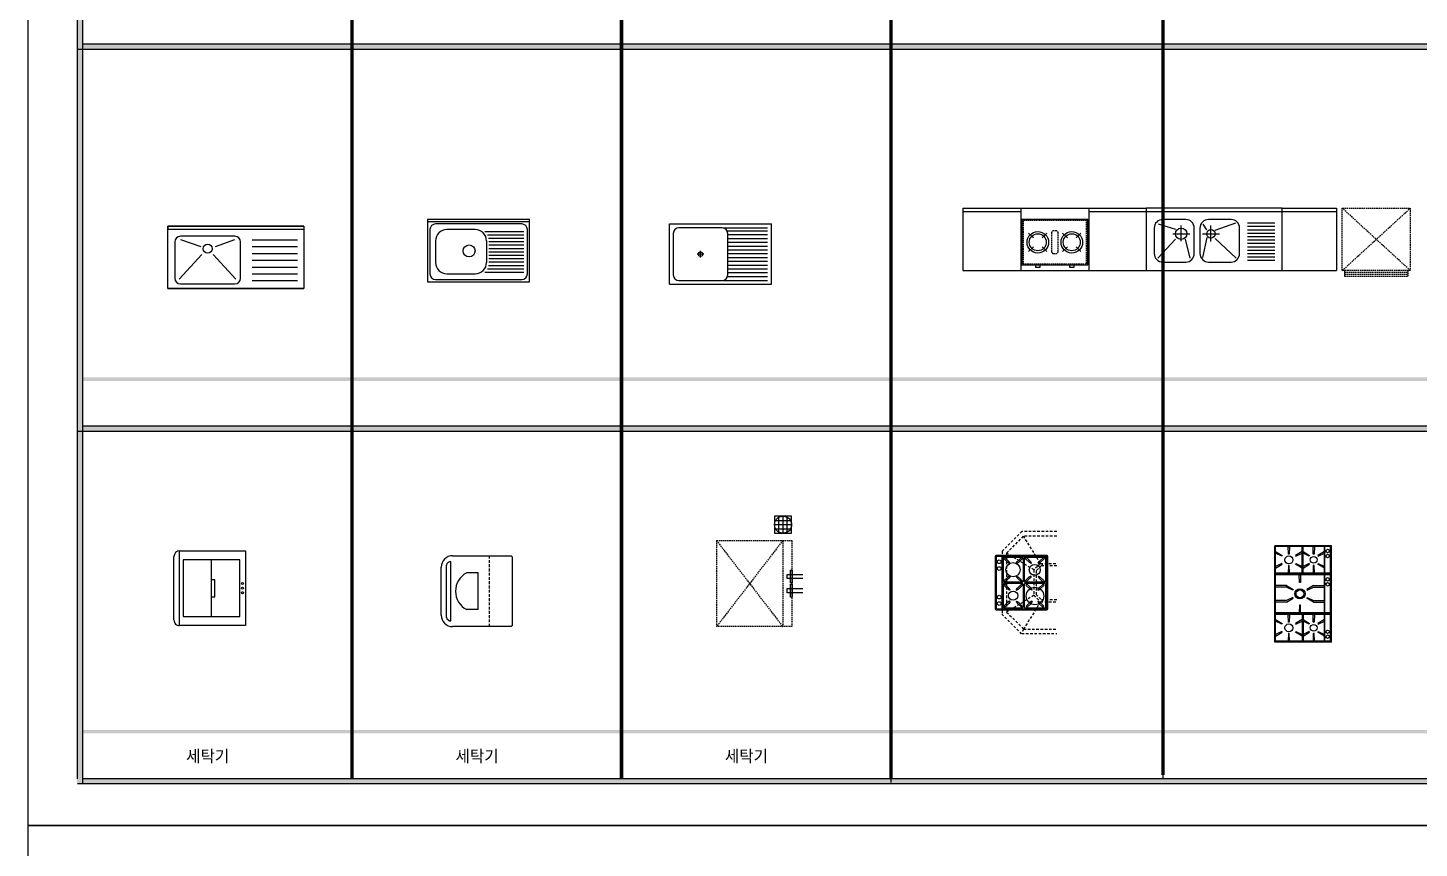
# Model space of a CAD drawing. Extents: x 0 to 79700, y -68 to 28499.
# Drawn here: x 0 to 12277, y 14048 to 21289 of the extents above; entities that cross this region are included whole.
import ezdxf

# ---------------------------------------------------------------- set-up
doc = ezdxf.new("R2010")
doc.units = 0
doc.header["$LTSCALE"] = 50
doc.header["$MEASUREMENT"] = 0
for name, pattern in [('DASHED', [0.75, 0.5, -0.25]), ('HD', [2.5, 1.5, -1]), ('HIDDEN', [0.375, 0.25, -0.125])]:
    doc.linetypes.add(name, pattern=pattern)
doc.layers.get('0').update_dxf_attribs({"linetype": 'CONTINUOUS'})
for name, color, linetype in [('1', 1, 'CONTINUOUS'), ('ELE-W', 7, 'CONTINUOUS'), ('FUR', 4, 'CONTINUOUS'), ('HAT', 11, 'CONTINUOUS'), ('HT', 9, 'CONTINUOUS'), ('SHT', 7, 'CONTINUOUS'), ('TEX', 3, 'CONTINUOUS'), ('TEXT1', 3, 'CONTINUOUS')]:
    doc.layers.add(name, color=color, linetype=linetype)
doc.styles.add('HS2', font='architxt.shx', dxfattribs={"bigfont": 'ghs.shx'})

# ---------------------------------------------------------------- blocks, each defined once
blk = doc.blocks.new('SINK3')
at = {"layer": 'FUR'}
for p, q in [((1200, 0), (0, 0)), ((0, 0), (0, -31)), ((1200, -31), (0, -31)), ((590, -90), (110, -90)), ((110, -120), (290, -180)), ((420, -180), (590, -120)), ((60, -140), (60, -460)), ((640, -460), (640, -140)), ((300, -250), (100, -470)), ((600, -470), (400, -250)), ((0, -550), (300, -550)), ((110, -510), (590, -510)), ((300, -550), (600, -550)), ((600, -550), (900, -550)), ((900, -550), (1200, -550))]:
    blk.add_line(p, q, dxfattribs=at)
for points in [[(1200, 0), (1200, -550), (0, -550), (0, 0)], [(0, 0), (1200, 0)], [(744, -122), (1144, -122)], [(744, -182), (1144, -182)], [(744, -242), (1144, -242)], [(744, -302), (1144, -302)], [(744, -362), (1144, -362)], [(744, -422), (1144, -422)], [(744, -482), (1144, -482)]]:
    blk.add_lwpolyline(points, dxfattribs=at)
blk.add_circle((350, -200), 40, dxfattribs=at)
for centre, start, end in [((110, -140), 90, 180), ((590, -140), 360, 90), ((110, -460), 180, 270), ((590, -460), 270, 0)]:
    blk.add_arc(centre, 50, start, end, dxfattribs=at)
blk = doc.blocks.new('SINK2')
at = {"layer": 'FUR'}
for p, q in [((900, 0), (0, 0)), ((0, 0), (0, -550)), ((900, -20), (0, -20)), ((20, -90), (20, -480)), ((830, -40), (70, -40)), ((420, -90), (170, -90)), ((505, -105), (850, -105)), ((880, -480), (880, -90)), ((900, -550), (900, 0)), ((70, -190), (70, -380)), ((520, -190), (520, -380)), ((527, -135), (850, -135)), ((537, -165), (850, -165)), ((540, -195), (850, -195)), ((540, -225), (850, -225)), ((540, -255), (850, -255)), ((540, -285), (850, -285)), ((540, -315), (850, -315)), ((540, -345), (850, -345)), ((170, -480), (420, -480)), ((505, -465), (850, -465)), ((527, -435), (850, -435)), ((537, -405), (850, -405)), ((540, -375), (850, -375)), ((0, -550), (900, -550)), ((70, -530), (830, -530))]:
    blk.add_line(p, q, dxfattribs=at)
blk.add_circle((366, -278), 53.2, dxfattribs=at)
for centre, radius, start, end in [((70, -90), 50, 90, 180), ((170, -190), 100, 90, 180), ((420, -190), 100, 0, 90), ((830, -90), 50, 360, 90), ((70, -480), 50, 180, 270), ((170, -380), 100, 180, 270), ((420, -380), 100, 270, 0), ((830, -480), 50, 270, 360)]:
    blk.add_arc(centre, radius, start, end, dxfattribs=at)
blk = doc.blocks.new('SINK1')
at = {"layer": 'FUR'}
for p, q in [((0, 0), (900, 0)), ((0, -533), (0, 0)), ((900, -533), (900, 0)), ((33, -83), (33, -450)), ((464, -33), (83, -33)), ((473, -34), (864, -34)), ((864, -63), (510, -63)), ((514, -450), (514, -83)), ((864, -97), (514, -97)), ((274, -297), (274, -237)), ((864, -130), (514, -130)), ((864, -164), (514, -164)), ((864, -198), (514, -198)), ((864, -231), (514, -231)), ((304, -267), (244, -267)), ((864, -265), (514, -265)), ((864, -299), (514, -299)), ((864, -332), (514, -332)), ((864, -366), (514, -366)), ((864, -467), (511, -467)), ((864, -400), (514, -400)), ((864, -433), (514, -433)), ((0, -533), (900, -533)), ((83, -500), (464, -500)), ((473, -499), (864, -499))]:
    blk.add_line(p, q, dxfattribs=at)
blk.add_circle((274, -267), 19.9, dxfattribs=at)
for centre, start, end in [((83, -83), 90, 180), ((464, -83), 0, 90), ((83, -450), 180, 270), ((464, -450), 270, 0)]:
    blk.add_arc(centre, 50, start, end, dxfattribs=at)
blk = doc.blocks.new('KIT1')
at = {"layer": 'FUR'}
for p, q in [((0, 0), (1620, 0)), ((0, 0), (0, -550)), ((513, 0), (513, -550)), ((1113, 0), (1113, -550)), ((2820, 0), (3300, 0)), ((3300, 0), (3300, -550)), ((0, -30), (513, -30)), ((1113, -30), (1620, -30)), ((1620, -30), (2820, -30)), ((2820, -30), (3300, -30)), ((582, -220), (624, -262)), ((702, -262), (744, -220)), ((882, -220), (924, -262)), ((1002, -262), (1044, -220)), ((1880, -187), (1727, -140)), ((1854, -225), (2004, -225)), ((1928, -292), (1928, -153)), ((2117, -226), (2267, -226)), ((2154, -190), (2121, -140)), ((2191, -293), (2191, -154)), ((2227, -193), (2411, -130)), ((2514, -130), (2755, -130)), ((2514, -160), (2755, -160)), ((2514, -190), (2755, -190)), ((2514, -220), (2755, -220)), ((582, -382), (624, -340)), ((702, -340), (744, -382)), ((882, -382), (924, -340)), ((1002, -340), (1044, -382)), ((1723, -441), (1877, -274)), ((2007, -441), (1967, -274)), ((2154, -260), (2117, -434)), ((2227, -267), (2414, -441)), ((2514, -250), (2755, -250)), ((2514, -280), (2755, -280)), ((2514, -310), (2755, -310)), ((2514, -340), (2755, -340)), ((2514, -370), (2755, -370)), ((2514, -400), (2755, -400)), ((2514, -430), (2755, -430)), ((2514, -460), (2755, -460)), ((0, -550), (1620, -550)), ((2820, -550), (3300, -550))]:
    blk.add_line(p, q, dxfattribs=at)
at = {"layer": 'FUR', "linetype": 'HIDDEN'}
for p, q in [((3350, -550), (3950, 0)), ((3950, -550), (3350, 0)), ((3370, -566), (3930, -566)), ((3370, -583), (3930, -583))]:
    blk.add_line(p, q, dxfattribs=at)
at = {"layer": 'FUR'}
for points in [[(1620, -550), (2820, -550), (2820, 0), (1620, 0)], [(523, -100), (523, -500), (1103, -500), (1103, -100)]]:
    blk.add_lwpolyline(points, close=True, dxfattribs=at)
at = {"layer": 'FUR', "linetype": 'HIDDEN'}
for points in [[(3350, -550), (3350, 0), (3950, 0), (3950, -550)], [(533, -110), (533, -490), (1093, -490), (1093, -110)]]:
    blk.add_lwpolyline(points, close=True, dxfattribs=at)
at = {"layer": 'FUR'}
for points in [[(1690, -175), (1690, -400, 0.414214), (1765, -475), (1969, -475, 0.414214), (2044, -400), (2044, -175, 0.414214), (1969, -100), (1765, -100, 0.414214)], [(2094, -175), (2094, -400, 0.414214), (2169, -475), (2369, -475, 0.414214), (2444, -400), (2444, -175, 0.414214), (2369, -100), (2169, -100, 0.414214)]]:
    blk.add_lwpolyline(points, format="xyb", close=True, dxfattribs=at)
at = {"layer": 'FUR', "linetype": 'HIDDEN'}
blk.add_lwpolyline([(783, -220), (783, -380, 0.414214), (803, -400), (823, -400, 0.414214), (843, -380), (843, -220, 0.414214), (823, -200), (803, -200, 0.414214)], format="xyb", close=True, dxfattribs=at)
at = {"layer": 'FUR'}
for points in [[(643, -500), (643, -520), (683, -520), (683, -499)], [(943, -500), (943, -520), (983, -520), (983, -499)]]:
    blk.add_lwpolyline(points, dxfattribs=at)
at = {"layer": 'FUR', "linetype": 'HIDDEN'}
blk.add_lwpolyline([(3370, -550), (3370, -600), (3930, -600), (3930, -550)], dxfattribs=at)
at = {"layer": 'FUR'}
for centre, radius in [((663, -301), 95), ((663, -301), 75), ((963, -301), 95), ((963, -301), 75), ((1928, -225), 50), ((2191, -226), 37.5)]:
    blk.add_circle(centre, radius, dxfattribs=at)
blk = doc.blocks.new('FSWM')
at = {"color": 7, "linetype": 'Continuous', "ltscale": 500}
for p, q in [((-330, 550), (330, 550)), ((-330, -30), (-330, 550)), ((250, 500), (-250, 500)), ((-250, 500), (-250, 0)), ((250, 0), (250, 500)), ((330, 550), (330, -30)), ((250, 250), (-250, 250)), ((75, 280), (-75, 280)), ((-75, 280), (-75, 250)), ((75, 250), (75, 280)), ((-250, 0), (250, 0)), ((330, -30), (-330, -30)), ((280, -80), (-280, -80))]:
    blk.add_line(p, q, dxfattribs=at)
for centre in [(-43, 524), (-2, 524), (39, 524)]:
    blk.add_circle(centre, 8.65, dxfattribs=at)
for centre, start, end in [((-280, -30), 180, 270), ((280, -30), 270, 360)]:
    blk.add_arc(centre, 50, start, end, dxfattribs=at)
blk = doc.blocks.new('WM-P')
at = {"layer": '1'}
for p, q in [((-212, 625), (213, 625)), ((-312, 9), (-312, 525)), ((-262, 540), (263, 540)), ((-231, 580), (231, 580)), ((312, 525), (312, 9)), ((-162, 300), (-162, 400)), ((163, 300), (163, 400)), ((-162, 300), (163, 300)), ((304, 0), (-304, 0))]:
    blk.add_line(p, q, dxfattribs=at)
at = {"layer": '1', "linetype": 'DASHED'}
blk.add_line((-312, 200), (312, 200), dxfattribs=at)
at = {"layer": '1'}
for centre, radius, start, end in [((-212, 525), 100, 90, 180), ((213, 525), 100, 0, 90), ((-221, 540), 41.3, 103.1089, 179.8055), ((0, 318), 182, 26.785, 153.215), ((221, 540), 41.3, 0.1945, 76.8911), ((-237, 75), 100, 221.4096, 228.5904), ((238, 75), 100, 311.4096, 318.5904)]:
    blk.add_arc(centre, radius, start, end, dxfattribs=at)
blk = doc.blocks.new('DRAIN-1')
at = {"layer": 'HAT'}
for p, q in [((-60, 30), (60, 30)), ((-60, 0), (60, 0)), ((-30, 60), (-30, -60)), ((0, 60), (0, -60)), ((30, 60), (30, -60)), ((-60, -30), (60, -30))]:
    blk.add_line(p, q, dxfattribs=at)
blk.add_lwpolyline([(-60, 60), (-60, -60), (60, -60), (60, 60)], close=True, dxfattribs=at)
blk.add_circle((0, 0), 60, dxfattribs=at)

msp = doc.modelspace()

# ---------------------------------------------------------------- linework, layer by layer
at = {"layer": 'ELE-W', "color": 11}
for p, q in [((8536.79803, 16624.1231), (8536.798, 16159.93582)), ((8544.89803, 16616.0231), (8544.898, 16168.03582)), ((8990.44844, 16632.22308), (8544.89803, 16632.2231)), ((8982.34844, 16624.12308), (8552.99803, 16624.1231)), ((8595.85147, 16624.20743), (8595.85147, 16159.32373)), ((8605.67695, 16606.1231), (8605.67694, 16404.58754)), ((8621.12733, 16613.47513), (8611.90837, 16604.85557)), ((8611.90837, 16604.85557), (8648.07757, 16570.3754)), ((8774.23788, 16615.12309), (8614.67695, 16615.1231)), ((8621.12733, 16613.47513), (8656.77163, 16579.49534)), ((8667.3161, 16564.46956), (8656.77163, 16579.49534)), ((8721.59872, 16564.46956), (8732.14319, 16579.49534)), ((8769.33183, 16614.94733), (8732.14319, 16579.49534)), ((8778.00775, 16605.8101), (8740.83725, 16570.37539)), ((8769.33183, 16614.94733), (8778.00775, 16605.8101)), ((8783.23788, 16606.12309), (8783.23787, 16404.58753)), ((8792.23791, 16606.12309), (8792.2379, 16404.58753)), ((8973.34843, 16615.12308), (8801.23791, 16615.12309)), ((8810.84067, 16612.72486), (8801.62172, 16604.1053)), ((8801.62172, 16604.1053), (8837.79091, 16569.62514)), ((8810.84067, 16612.72486), (8846.48497, 16578.74508)), ((8857.02944, 16563.71929), (8846.48497, 16578.74508)), ((8914.03727, 16563.71929), (8924.58174, 16578.74507)), ((8961.77037, 16614.19707), (8924.58174, 16578.74507)), ((8970.44629, 16605.05983), (8933.2758, 16569.62513)), ((8961.77037, 16614.19707), (8970.44629, 16605.05983)), ((8982.34842, 16404.58751), (8982.34843, 16606.12308)), ((8991.34841, 16168.93579), (8991.34843, 16615.12308)), ((8999.44841, 16160.83579), (8999.44844, 16623.22308)), ((8663.59007, 16560.56101), (8648.07757, 16570.3754)), ((8667.3161, 16564.46956), (8663.59007, 16560.56101)), ((8721.59872, 16564.46956), (8725.32475, 16560.56101)), ((8725.32475, 16560.56101), (8740.83725, 16570.37539)), ((8853.30341, 16559.81075), (8837.79091, 16569.62514)), ((8857.02944, 16563.71929), (8853.30341, 16559.81075)), ((8914.03727, 16563.71929), (8917.76329, 16559.81074)), ((8917.76329, 16559.81074), (8933.2758, 16569.62513)), ((8605.67694, 16374.8609), (8605.67692, 16177.95833)), ((8621.12732, 16377.71293), (8611.90836, 16369.09337)), ((8611.90836, 16369.09337), (8648.07755, 16334.6132)), ((8648.07756, 16440.33524), (8613.16475, 16407.05279)), ((8613.16475, 16407.05279), (8621.72082, 16397.8013)), ((8774.23787, 16395.58753), (8614.67694, 16395.58754)), ((8774.23786, 16383.86089), (8614.67694, 16383.8609)), ((8621.12732, 16377.71293), (8656.77161, 16343.73314)), ((8656.77162, 16431.21529), (8621.72082, 16397.8013)), ((8663.59006, 16324.79881), (8648.07755, 16334.6132)), ((8663.59007, 16450.14962), (8648.07756, 16440.33524)), ((8667.31608, 16328.70736), (8656.77161, 16343.73314)), ((8667.31609, 16446.24107), (8656.77162, 16431.21529)), ((8667.31608, 16328.70736), (8663.59006, 16324.79881)), ((8667.31609, 16446.24107), (8663.59007, 16450.14962)), ((8721.59871, 16328.70735), (8732.14318, 16343.73313)), ((8721.59871, 16328.70735), (8725.32473, 16324.79881)), ((8721.59872, 16446.24107), (8725.32474, 16450.14962)), ((8721.59872, 16446.24107), (8732.14319, 16431.21529)), ((8725.32473, 16324.79881), (8740.83724, 16334.61319)), ((8725.32474, 16450.14962), (8740.83725, 16440.33523)), ((8769.33182, 16379.18513), (8732.14318, 16343.73313)), ((8732.14319, 16431.21529), (8766.7088, 16398.26382)), ((8778.00773, 16370.0479), (8740.83724, 16334.61319)), ((8740.83725, 16440.33523), (8775.1449, 16407.62967)), ((8775.1449, 16407.62967), (8766.7088, 16398.26382)), ((8769.33182, 16379.18513), (8778.00773, 16370.0479)), ((8783.23786, 16374.86089), (8783.23785, 16177.95832)), ((8792.2379, 16374.86089), (8792.23789, 16177.95832)), ((8833.70308, 16439.58497), (8798.79027, 16406.30252)), ((8798.79027, 16406.30252), (8807.34634, 16397.05103)), ((8973.34842, 16395.58751), (8801.2379, 16395.58753)), ((8973.34842, 16383.86088), (8801.2379, 16383.86089)), ((8842.39714, 16430.46503), (8807.34634, 16397.05103)), ((8816.68828, 16377.71291), (8807.46933, 16369.09335)), ((8807.46933, 16369.09335), (8843.63852, 16334.61319)), ((8816.68828, 16377.71291), (8852.33258, 16343.73313)), ((8849.21559, 16449.39936), (8833.70308, 16439.58497)), ((8852.94161, 16445.49081), (8842.39714, 16430.46503)), ((8859.15102, 16324.7988), (8843.63852, 16334.61319)), ((8852.94161, 16445.49081), (8849.21559, 16449.39936)), ((8862.87705, 16328.70734), (8852.33258, 16343.73313)), ((8862.87705, 16328.70734), (8859.15102, 16324.7988)), ((8911.70927, 16328.70734), (8922.25374, 16343.73312)), ((8911.70927, 16328.70734), (8915.43529, 16324.79879)), ((8914.03726, 16445.4908), (8917.76329, 16449.39935)), ((8914.03726, 16445.4908), (8924.58173, 16430.46502)), ((8915.43529, 16324.79879), (8930.9478, 16334.61318)), ((8917.76329, 16449.39935), (8933.27579, 16439.58496)), ((8959.44238, 16379.18512), (8922.25374, 16343.73312)), ((8924.58173, 16430.46502), (8959.14734, 16397.51355)), ((8968.11829, 16370.04788), (8930.9478, 16334.61318)), ((8933.27579, 16439.58496), (8967.58345, 16406.8794)), ((8967.58345, 16406.8794), (8959.14734, 16397.51355)), ((8959.44238, 16379.18512), (8968.11829, 16370.04788)), ((8982.34841, 16177.9583), (8982.34842, 16374.86088)), ((8648.07755, 16218.20603), (8613.16474, 16184.92358)), ((8656.77161, 16209.08608), (8621.7208, 16175.67209)), ((8663.59005, 16228.02041), (8648.07755, 16218.20603)), ((8667.31608, 16224.11187), (8656.77161, 16209.08608)), ((8667.31608, 16224.11187), (8663.59005, 16228.02041)), ((8721.5987, 16224.11186), (8725.32473, 16228.02041)), ((8721.5987, 16224.11186), (8732.14317, 16209.08608)), ((8725.32473, 16228.02041), (8740.83723, 16218.20602)), ((8732.14317, 16209.08608), (8766.70879, 16176.13461)), ((8740.83723, 16218.20602), (8775.14489, 16185.50046)), ((8843.63851, 16218.20601), (8808.7257, 16184.92356)), ((8852.33257, 16209.08607), (8817.28177, 16175.67207)), ((8859.15102, 16228.0204), (8843.63851, 16218.20601)), ((8862.87704, 16224.11185), (8852.33257, 16209.08607)), ((8862.87704, 16224.11185), (8859.15102, 16228.0204)), ((8911.70926, 16224.11185), (8915.43529, 16228.02039)), ((8911.70926, 16224.11185), (8922.25373, 16209.08606)), ((8915.43529, 16228.02039), (8930.94779, 16218.20601)), ((8922.25373, 16209.08606), (8956.81934, 16176.13459)), ((8930.94779, 16218.20601), (8965.25545, 16185.50045)), ((8544.898, 16151.83582), (8990.4484, 16151.83579)), ((8552.998, 16159.93582), (8982.34841, 16159.93579)), ((8613.16474, 16184.92358), (8621.7208, 16175.67209)), ((8614.67692, 16168.95833), (8774.23785, 16168.95832)), ((8775.14489, 16185.50046), (8766.70879, 16176.13461)), ((8801.23789, 16168.95832), (8973.34841, 16168.9583)), ((8808.7257, 16184.92356), (8817.28177, 16175.67207)), ((8965.25545, 16185.50045), (8956.81934, 16176.13459))]:
    msp.add_line(p, q, dxfattribs=at)
for centre, radius in [((8571.32462, 16576.49205), 16.35953), ((8571.32462, 16516.50709), 16.35953), ((8693.7761, 16506.03697), 62.8713), ((8885.24924, 16504.67364), 48.43305), ((8886.61185, 16273.95457), 77.29528), ((8571.32462, 16264.29748), 16.35953), ((8571.32462, 16207.03911), 16.35953), ((8693.77608, 16277.09117), 41.05618)]:
    msp.add_circle(centre, radius, dxfattribs=at)
for centre, radius, start, end in [((8544.89803, 16624.1231), 8.1, 89.999996455, 179.999996455), ((8552.99803, 16616.0231), 8.1, 89.999996455, 179.999996452), ((8614.67695, 16606.1231), 9, 89.99999646, 179.999996452), ((8774.23788, 16606.12309), 9, 359.999996452, 89.99999646), ((8801.23791, 16606.12309), 9, 89.99999646, 179.999996452), ((8973.34843, 16606.12308), 9, 359.999996455, 89.99999646), ((8982.34843, 16615.12308), 9, 359.999996455, 89.99999646), ((8990.44844, 16623.22308), 9, 359.999996455, 89.999996455), ((8614.67694, 16404.58754), 9, 179.999996452, 269.99999646), ((8614.67694, 16374.8609), 9, 89.99999646, 179.999996452), ((8774.23786, 16374.86089), 9, 359.999996452, 89.99999646), ((8774.23787, 16404.58753), 9, 269.99999646, 359.999996452), ((8801.2379, 16404.58753), 9, 179.999996452, 269.99999646), ((8801.2379, 16374.86089), 9, 89.99999646, 179.999996452), ((8973.34842, 16404.58751), 9, 269.99999646, 359.999996455), ((8973.34842, 16374.86088), 9, 359.999996455, 89.99999646), ((8544.898, 16159.93582), 8.1, 179.999996455, 269.999996455), ((8552.998, 16168.03582), 8.1, 179.999996458, 269.999996452), ((8614.67692, 16177.95833), 9, 179.999996452, 269.999996445), ((8774.23785, 16177.95832), 9, 269.999996445, 359.999996452), ((8801.23789, 16177.95832), 9, 179.999996452, 269.999996445), ((8973.34841, 16177.9583), 9, 269.999996445, 359.999996455), ((8982.34841, 16168.93579), 9, 269.999996445, 359.999996455), ((8990.44841, 16160.83579), 9, 269.999996455, 359.999996455)]:
    msp.add_arc(centre, radius, start, end, dxfattribs=at)
at = {"layer": 'FUR', "linetype": 'HIDDEN'}
for p, q in [((6077.20789, 16763.72531), (6077.20789, 16003.72531)), ((6077.20789, 16763.72531), (6662.20789, 16003.72531)), ((6662.20789, 16763.72531), (6077.20789, 16003.72531)), ((6077.20789, 16763.72531), (6742.20789, 16763.72531)), ((6662.20789, 16763.72531), (6662.20789, 16003.72531)), ((6742.20789, 16763.72531), (6742.20789, 16003.72531)), ((6742.20789, 16003.72531), (6077.20789, 16003.72531))]:
    msp.add_line(p, q, dxfattribs=at)
at = {"layer": 'FUR'}
for p, q in [((11502.27324, 16718.02171), (11002.27324, 16718.02171)), ((11002.27324, 15868.02171), (11002.27324, 16718.02171)), ((11440.27324, 16710.02171), (11010.27324, 16710.02171)), ((11010.27324, 16476.02171), (11010.27324, 16710.02171)), ((11244.27324, 16476.02171), (11244.27324, 16710.02171)), ((11252.27324, 16476.02171), (11252.27324, 16710.02171)), ((11440.27324, 16476.02171), (11440.27324, 16710.02171)), ((11494.27324, 16710.02171), (11444.27324, 16710.02171)), ((11444.27324, 16476.02171), (11444.27324, 16710.02171)), ((11494.27324, 16476.02171), (11494.27324, 16710.02171)), ((11502.27324, 15868.02171), (11502.27324, 16718.02171)), ((11502.27324, 16468.02171), (11002.27324, 16468.02171)), ((11440.27324, 16476.02171), (11010.27324, 16476.02171)), ((11440.27324, 16460.02171), (11010.27324, 16460.02171)), ((11010.27324, 16126.02171), (11010.27324, 16460.02171)), ((11440.27324, 16126.02171), (11440.27324, 16460.02171)), ((11494.27324, 16476.02171), (11444.27324, 16476.02171)), ((11444.27324, 16126.02171), (11444.27324, 16460.02171)), ((11494.27324, 16460.02171), (11444.27324, 16460.02171)), ((11494.27324, 16126.02171), (11494.27324, 16460.02171)), ((11106.53933, 16365.72495), (11010.27324, 16365.72495)), ((11106.53933, 16352.32223), (11010.27324, 16352.32223)), ((11344.00714, 16365.72495), (11440.27324, 16365.72495)), ((11344.00714, 16352.32223), (11440.27324, 16352.32223)), ((11106.53933, 16233.7212), (11010.27324, 16233.7212)), ((11106.53933, 16220.31848), (11010.27324, 16220.31848)), ((11344.00714, 16233.7212), (11440.27324, 16233.7212)), ((11344.00714, 16220.31848), (11440.27324, 16220.31848)), ((11502.27324, 16118.02171), (11002.27324, 16118.02171)), ((11440.27324, 16126.02171), (11010.27324, 16126.02171)), ((11244.27324, 16110.02171), (11010.27324, 16110.02171)), ((11010.27324, 15876.02171), (11010.27324, 16110.02171)), ((11244.27324, 16110.02171), (11244.27324, 15876.02171)), ((11252.27324, 16110.02171), (11252.27324, 15876.02171)), ((11440.27324, 16110.02171), (11252.27324, 16110.02171)), ((11440.27324, 15876.02171), (11440.27324, 16110.02171)), ((11494.27324, 16126.02171), (11444.27324, 16126.02171)), ((11494.27324, 16110.02171), (11444.27324, 16110.02171)), ((11444.27324, 15876.02171), (11444.27324, 16110.02171)), ((11494.27324, 15876.02171), (11494.27324, 16110.02171)), ((11502.27324, 15868.02171), (11002.27324, 15868.02171)), ((11244.27324, 15876.02171), (11010.27324, 15876.02171)), ((11440.27324, 15876.02171), (11252.27324, 15876.02171)), ((11494.27324, 15876.02171), (11444.27324, 15876.02171))]:
    msp.add_line(p, q, dxfattribs=at)
for points in [[(11133.30052, 16710.02171), (11130.62173, 16642.65388), (11123.92475, 16642.65388), (11121.24596, 16710.02171)], [(11352.30052, 16710.02171), (11349.62173, 16642.65388), (11342.92475, 16642.65388), (11340.24596, 16710.02171)], [(11133.30052, 16476.02171), (11130.62173, 16543.38955), (11123.92475, 16543.38955), (11121.24596, 16476.02171)], [(11231.30052, 16460.02171), (11228.62173, 16392.65388), (11221.92475, 16392.65388), (11219.24596, 16460.02171)], [(11352.30052, 16476.02171), (11349.62173, 16543.38955), (11342.92475, 16543.38955), (11340.24596, 16476.02171)], [(11133.30052, 16110.02171), (11130.62173, 16042.65388), (11123.92475, 16042.65388), (11121.24596, 16110.02171)], [(11231.30052, 16126.02171), (11228.62173, 16193.38955), (11221.92475, 16193.38955), (11219.24596, 16126.02171)], [(11352.30052, 16110.02171), (11349.62173, 16042.65388), (11342.92475, 16042.65388), (11340.24596, 16110.02171)], [(11133.30052, 15876.02171), (11130.62173, 15943.38955), (11123.92475, 15943.38955), (11121.24596, 15876.02171)], [(11352.30052, 15876.02171), (11349.62173, 15943.38955), (11342.92475, 15943.38955), (11340.24596, 15876.02171)]]:
    msp.add_lwpolyline(points, close=True, dxfattribs=at)
for points in [[(11010.27324, 16665.72495), (11068.01348, 16631.37531), (11064.82091, 16625.48829), (11010.27324, 16652.32223)], [(11244.27324, 16665.72495), (11186.53299, 16631.37531), (11189.72557, 16625.48829), (11244.27324, 16652.32223)], [(11252.27324, 16665.72495), (11310.01348, 16631.37531), (11306.82091, 16625.48829), (11252.27324, 16652.32223)], [(11440.27324, 16665.72495), (11382.53299, 16631.37531), (11385.72557, 16625.48829), (11440.27324, 16652.32223)], [(11010.27324, 16520.31848), (11068.01348, 16554.66812), (11064.82091, 16560.55513), (11010.27324, 16533.7212)], [(11244.27324, 16520.31848), (11186.53299, 16554.66812), (11189.72557, 16560.55513), (11244.27324, 16533.7212)], [(11252.27324, 16520.31848), (11310.01348, 16554.66812), (11306.82091, 16560.55513), (11252.27324, 16533.7212)], [(11440.27324, 16520.31848), (11382.53299, 16554.66812), (11385.72557, 16560.55513), (11440.27324, 16533.7212)], [(11106.53933, 16365.72495), (11164.27958, 16331.37531), (11161.08701, 16325.48829), (11106.53933, 16352.32223)], [(11344.00714, 16365.72495), (11286.2669, 16331.37531), (11289.45947, 16325.48829), (11344.00714, 16352.32223)], [(11106.53933, 16220.31848), (11164.27958, 16254.66812), (11161.08701, 16260.55513), (11106.53933, 16233.7212)], [(11344.00714, 16220.31848), (11286.2669, 16254.66812), (11289.45947, 16260.55513), (11344.00714, 16233.7212)], [(11010.27324, 16065.72495), (11068.01348, 16031.37531), (11064.82091, 16025.48829), (11010.27324, 16052.32223)], [(11010.27324, 15920.31848), (11068.01348, 15954.66812), (11064.82091, 15960.55513), (11010.27324, 15933.7212)], [(11244.27324, 16065.72495), (11186.53299, 16031.37531), (11189.72557, 16025.48829), (11244.27324, 16052.32223)], [(11244.27324, 15920.31848), (11186.53299, 15954.66812), (11189.72557, 15960.55513), (11244.27324, 15933.7212)], [(11252.27324, 16065.72495), (11310.01348, 16031.37531), (11306.82091, 16025.48829), (11252.27324, 16052.32223)], [(11252.27324, 15920.31848), (11310.01348, 15954.66812), (11306.82091, 15960.55513), (11252.27324, 15933.7212)], [(11440.27324, 16065.72495), (11382.53299, 16031.37531), (11385.72557, 16025.48829), (11440.27324, 16052.32223)], [(11440.27324, 15920.31848), (11382.53299, 15954.66812), (11385.72557, 15960.55513), (11440.27324, 15933.7212)]]:
    msp.add_lwpolyline(points, dxfattribs=at)
at = {"layer": 'FUR', "linetype": 'Continuous'}
for points in [[(6838.7761, 16427.27934), (6701.2761, 16427.27934), (6701.2761, 16464.77934), (6838.7761, 16464.77934)], [(6838.7761, 16302.67129), (6701.2761, 16302.67129), (6701.2761, 16340.17129), (6838.7761, 16340.17129)]]:
    msp.add_lwpolyline(points, dxfattribs=at)
for points in [[(6744.40418, 16389.77934), (6729.40418, 16389.77934), (6729.40418, 16502.27934), (6744.40418, 16502.27934)], [(6744.40418, 16265.17129), (6729.40418, 16265.17129), (6729.40418, 16377.67129), (6744.40418, 16377.67129)]]:
    msp.add_lwpolyline(points, close=True, dxfattribs=at)
at = {"layer": 'FUR'}
for centre, radius in [((11127.27324, 16593.02171), 35), ((11346.27324, 16593.02171), 30), ((11469.27324, 16671.13764), 15), ((11469.27324, 16627.13764), 15), ((11225.27324, 16293.02171), 45), ((11469.27324, 16421.13764), 15), ((11469.27324, 16377.13764), 15), ((11225.27324, 16293.02171), 35), ((11127.27324, 15993.02171), 35), ((11346.27324, 15993.02171), 30), ((11469.27324, 15958.90579), 15), ((11469.27324, 15914.90579), 15)]:
    msp.add_circle(centre, radius, dxfattribs=at)
at = {"layer": 'HT', "linetype": 'HD', "ltscale": 0.3}
for p, q in [((8597.11916, 16669.32946), (8769.81916, 16842.02946)), ((9079.36029, 16842.02946), (8769.81916, 16842.02946)), ((8637.11916, 16652.76092), (8786.38771, 16802.02946)), ((8935.11916, 16562.02946), (8786.38771, 16802.02946)), ((9079.36029, 16802.02946), (8786.38771, 16802.02946)), ((8597.11916, 16669.32946), (8597.11916, 16114.72946)), ((8877.11916, 16504.02946), (8637.11916, 16652.76092)), ((8637.11916, 16652.76092), (8637.11916, 16131.298)), ((8935.11916, 16562.02946), (8877.11916, 16504.02946)), ((8877.11916, 16504.02946), (8877.11916, 16280.02946)), ((8943.40344, 16542.02946), (8897.11916, 16495.74519)), ((8897.11916, 16495.74519), (8897.11916, 16288.31373)), ((8935.11916, 16562.02946), (9079.36029, 16562.02946)), ((8943.40344, 16542.02946), (9079.36029, 16542.02946)), ((8877.11916, 16280.02946), (8637.11916, 16131.298)), ((8935.11916, 16222.02946), (8786.38771, 15982.02946)), ((8877.11916, 16280.02946), (8935.11916, 16222.02946)), ((8897.11916, 16288.31373), (8943.40344, 16242.02946)), ((8935.11916, 16222.02946), (9079.36029, 16222.02946)), ((8943.40344, 16242.02946), (9079.36029, 16242.02946)), ((8594.8466, 16115.06679), (8766.12462, 15940.95643)), ((8637.11916, 16131.298), (8786.38771, 15982.02946)), ((8786.38771, 15982.02946), (8769.81916, 15942.02946)), ((8786.38771, 15982.02946), (9079.36029, 15982.02946)), ((8769.81916, 15942.02946), (9079.36029, 15942.02946))]:
    msp.add_line(p, q, dxfattribs=at)
at = {"layer": 'HT', "color": 11, "linetype": 'HD'}
for p, q in [((8955.63314, 16542.02946), (8947.34886, 16562.02946)), ((8955.63314, 16242.02946), (8947.34886, 16222.02946))]:
    msp.add_line(p, q, dxfattribs=at)
at = {"layer": 'SHT'}
for p, q in [((481.61754, 28134.07541), (481.61754, 14614.99384)), ((481.61754, 28134.07541), (481.61754, 14614.99384)), ((435.2568, 28087.71467), (435.2568, 14661.35458)), ((435.2568, 28087.71467), (435.2568, 14661.35458)), ((19501.80082, 21144.59309), (484.28124, 21144.59309)), ((19501.80082, 21144.59309), (484.28124, 21144.59309)), ((19548.16156, 21098.23235), (437.9205, 21098.23235)), ((19548.16156, 21098.23235), (437.9205, 21098.23235)), ((19548.16156, 17725.77464), (437.9205, 17725.77464)), ((19548.16156, 17725.77464), (437.9205, 17725.77464)), ((19501.80082, 17772.13538), (484.28124, 17772.13538)), ((19501.80082, 17772.13538), (484.28124, 17772.13538)), ((19548.16156, 14614.99384), (437.9205, 14614.99384)), ((19548.16156, 14614.99384), (437.9205, 14614.99384)), ((19501.80082, 14661.35458), (484.28124, 14661.35458)), ((19501.80082, 14661.35458), (484.28124, 14661.35458))]:
    msp.add_line(p, q, dxfattribs=at)
for points in [[(0, 14249.54043), (19986, 14249.54043), (19986, 28499.08086), (0, 28499.08086)], [(0, 0), (19986, 0), (19986, 14249.54043), (0, 14249.54043)]]:
    msp.add_lwpolyline(points, close=True, dxfattribs=at)
for points in [[(481.61754, 14614.99384), (435.2568, 14614.99384), (481.61754, 28087.71467), (435.2568, 28087.71467)], [(437.9205, 21098.23235), (19501.80082, 21098.23235), (437.9205, 21144.59309), (19501.80082, 21144.59309)], [(461.88159, 18203.35981), (19501.80082, 18203.35981), (461.88159, 18171.41726), (19501.80082, 18171.41726)], [(437.9205, 17725.77464), (19501.80082, 17725.77464), (437.9205, 17772.13538), (19501.80082, 17772.13538)], [(461.88159, 15092.579), (19501.80082, 15092.579), (461.88159, 15060.63645), (19501.80082, 15060.63645)], [(437.9205, 14614.99384), (19501.80082, 14614.99384), (437.9205, 14661.35458), (19501.80082, 14661.35458)]]:
    msp.add_solid(points, dxfattribs=at)
at = {"layer": 'TEXT1'}
for p, q in [((2861.47118, 28087.71467), (2861.47118, 14661.35458)), ((5238.66113, 28087.71467), (5238.66113, 14661.35458)), ((7615.85108, 28055.77212), (7615.85108, 14629.41203)), ((10016.14151, 28087.71467), (10016.14151, 14661.35458))]:
    msp.add_line(p, q, dxfattribs=at)
at = {"layer": 'TEXT1', "const_width": 30}
for points in [[(2861.47118, 14661.35458), (2861.47118, 28087.71467)], [(5238.66113, 14661.35458), (5238.66113, 28087.71467)], [(7615.85108, 14661.35458), (7615.85108, 28055.77212)], [(10016.14151, 14693.29713), (10016.14151, 28087.71467)]]:
    msp.add_lwpolyline(points, dxfattribs=at)

# ---------------------------------------------------------------- block references
at = {"color": 7, "linetype": 'Continuous', "ltscale": 500, "rotation": 270}
msp.add_blockref('FSWM', (1369.75391, 16342.28489), dxfattribs=at)
at = {"rotation": 90}
msp.add_blockref('WM-P', (4273.46064, 16316.22531), dxfattribs=at)
at = {"layer": 'FUR', "color": 2, "xscale": 1.25, "yscale": 1.25, "zscale": 1.25, "rotation": 90}
msp.add_blockref('DRAIN-1', (6663.7761, 16903.72531), dxfattribs=at)
at = {"layer": 'TEXT1'}
for name, p in [('KIT1', (8248.93792, 19697.00156)), ('SINK3', (1236.32599, 19539.49272)), ('SINK2', (3527.83397, 19597.59092)), ('SINK1', (5662.05763, 19558.05929))]:
    msp.add_blockref(name, p, dxfattribs=at)

# ---------------------------------------------------------------- texts
at = {"layer": 'TEX', "color": 3, "style": 'HS2'}
for p in [(1396.59382, 14796.57115), (3773.78377, 14796.57115), (6150.97372, 14796.57115)]:
    msp.add_text('세탁기', height=119.784562, dxfattribs=at).set_placement(p)

doc.saveas('drawing.dxf')
